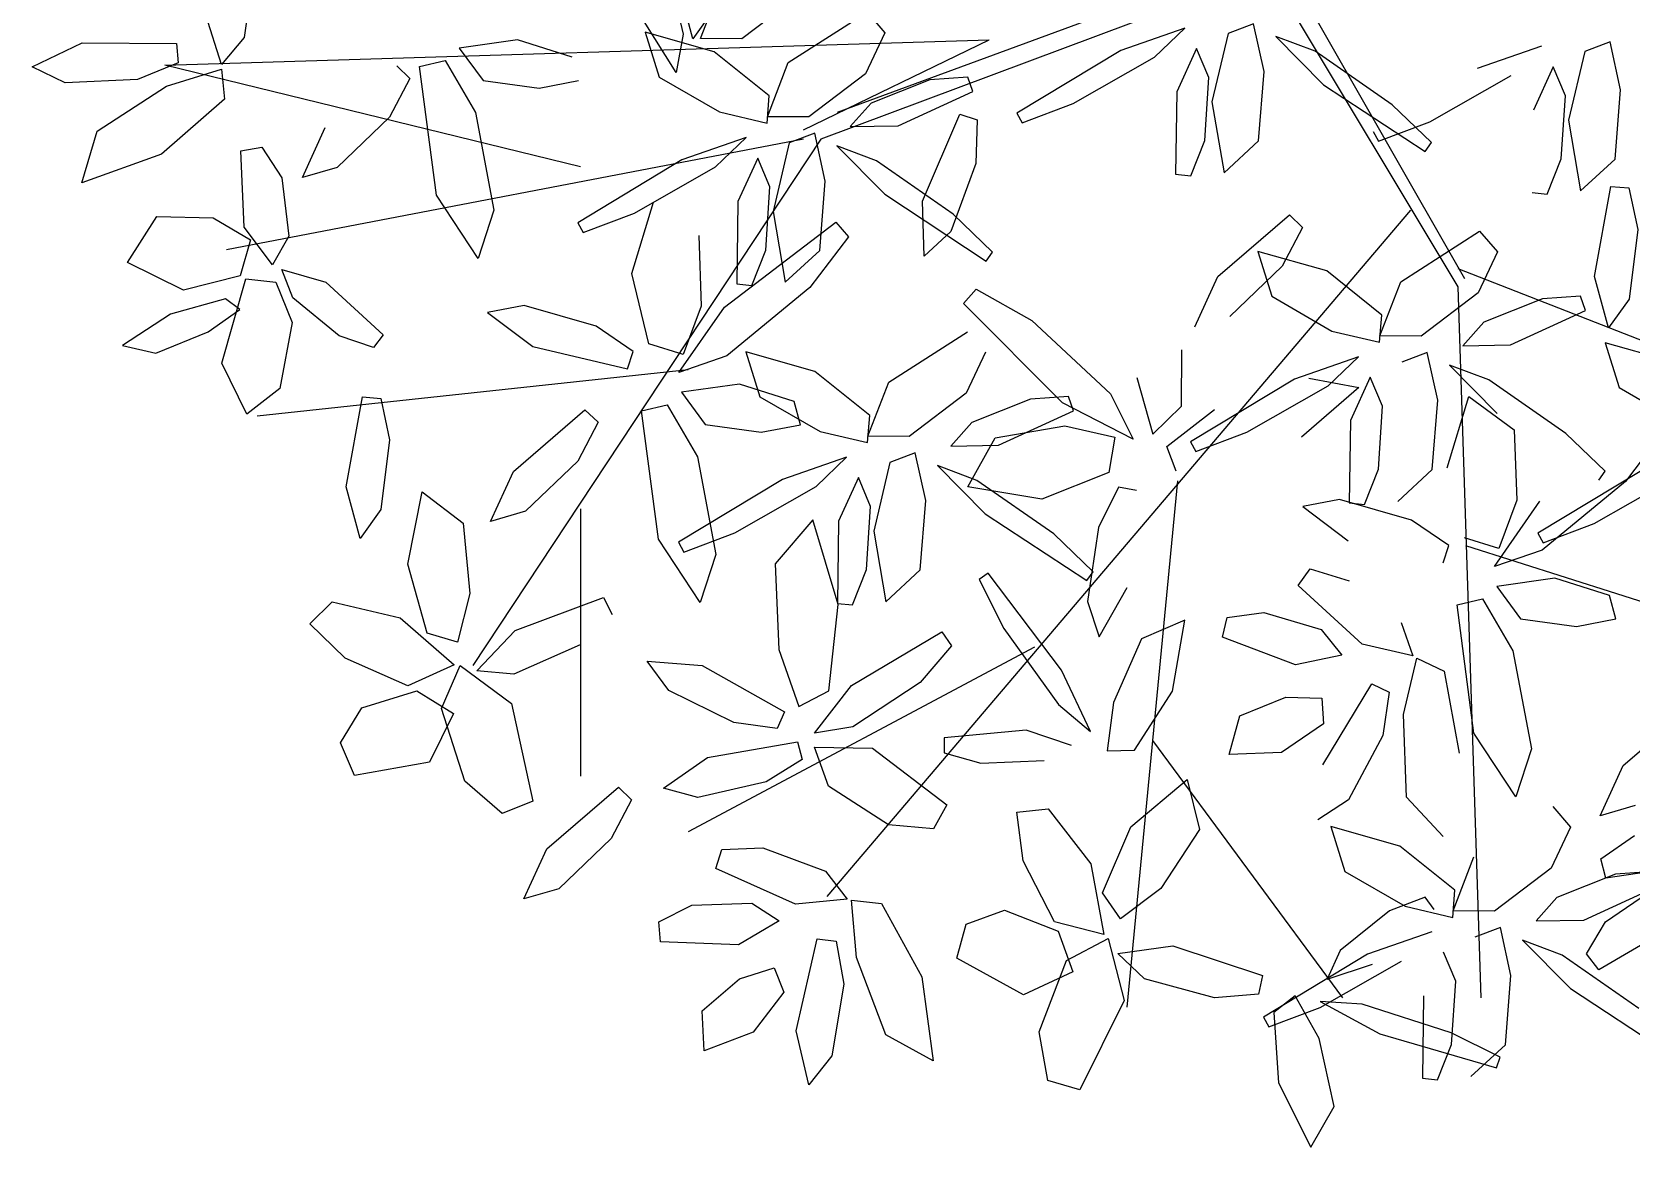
# Model space of a CAD drawing. Header units: millimetres. Extents: x -2870 to 30022, y 51 to 16914.
# Drawn here: x 14609 to 17709, y 1223 to 3384 of the extents above; entities that cross this region are included whole.
import ezdxf

# ---------------------------------------------------------------- set-up
doc = ezdxf.new("R2010")
doc.units = ezdxf.units.MM

msp = doc.modelspace()

# ---------------------------------------------------------------- linework, layer by layer
at = {"color": 60}
for p, q in [((15834.7, 3531.6), (15870.9, 3379.5)), ((15038.2, 3501.2), (15020, 3373.2)), ((15904.2, 3371.1), (15944.6, 3475.9)), ((15889.6, 3370.7), (15862.4, 3470.8)), ((16094.5, 3454.3), (15984.2, 3370.5)), ((14975.9, 3320.8), (14945.4, 3416.6)), ((15929.4, 3426.8), (15889.6, 3370.7)), ((16074.3, 3324.7), (16227, 3422.3)), ((15857, 3305.2), (15795.2, 3404.4)), ((15931, 3345.5), (15797.2, 3383.4)), ((15797.2, 3383.4), (15824.1, 3296.4)), ((14608.7, 3316.5), (14705.6, 3362.8)), ((14705.6, 3362.8), (14888.8, 3361.3)), ((14888.8, 3361.3), (14892.2, 3324.3)), ((15020, 3373.2), (14975.9, 3320.8)), ((15549.4, 3368.6), (15436.8, 3352.8)), ((15436.8, 3352.8), (15483, 3290.1)), ((15655.3, 3335.2), (15549.4, 3368.6)), ((15870.9, 3379.5), (15857, 3305.2)), ((15984.2, 3370.5), (15904.2, 3371.1)), ((14892.2, 3324.3), (14813.4, 3291.9)), ((15315.7, 3318.3), (15341.1, 3294)), ((15359.8, 3317), (15409.2, 3328.6)), ((15409.2, 3328.6), (15468, 3227.7)), ((16037.4, 3260.1), (15931, 3345.5)), ((16033.9, 3219.8), (16074.3, 3324.7)), ((14673, 3285.2), (14608.7, 3316.5)), ((14813.4, 3291.9), (14673, 3285.2)), ((14869.4, 3278.6), (14976.2, 3311.8)), ((14976.2, 3311.8), (14982, 3253.5)), ((15341.1, 3294), (15301.8, 3218.8)), ((15392.4, 3068), (15359.8, 3317)), ((15483, 3290.1), (15591.4, 3275.3)), ((15591.4, 3275.3), (15667.7, 3290)), ((15824.1, 3296.4), (15940.9, 3228.9)), ((16224.2, 3303.1), (16113.9, 3219.3)), ((14734.9, 3191.4), (14869.4, 3278.6)), ((16033.2, 3207.5), (16037.4, 3260.1)), ((14982, 3253.5), (14859.8, 3147.3)), ((15468, 3227.7), (15503.8, 3038.3)), ((15940.9, 3228.9), (16033.2, 3207.5)), ((16235, 3246), (16194.5, 3200.7)), ((15132.6, 3101.7), (15177, 3198.8)), ((15301.8, 3218.8), (15200.3, 3121.4)), ((16113.9, 3219.3), (16033.9, 3219.8)), ((14705, 3091.4), (14734.9, 3191.4)), ((15992.5, 3179.3), (15868, 3135.9)), ((15933.5, 3122.7), (15992.5, 3179.3)), ((16076.3, 3168.8), (16044.9, 3036)), ((16125.6, 3187.6), (16076.3, 3168.8)), ((16145.9, 3095.1), (16125.6, 3187.6)), ((16245, 3134.2), (16168.5, 3163.1)), ((14859.8, 3147.3), (14705, 3091.4)), ((15013.4, 3153.6), (15053.8, 3161)), ((15019.6, 3005.4), (15013.4, 3153.6)), ((15053.8, 3161), (15092.7, 3101.3)), ((15868, 3135.9), (15666.6, 3014.1)), ((16015.2, 3139.6), (15976.8, 3055.4)), ((16038.8, 3083.6), (16015.2, 3139.6)), ((15092.7, 3101.3), (15106.2, 2988.5)), ((15200.3, 3121.4), (15132.6, 3101.7)), ((15776, 3032.8), (15933.5, 3122.7)), ((16030.8, 2961.3), (16038.8, 3083.6)), ((16135.2, 2960.7), (16145.9, 3095.1)), ((15473.5, 2945.2), (15392.4, 3068)), ((15770.9, 2915.6), (15813.1, 3054)), ((15976.8, 3055.4), (15974.5, 2895.9)), ((14793.9, 2936.9), (14850.4, 3026.6)), ((14850.4, 3026.6), (14959.8, 3023.9)), ((14959.8, 3023.9), (15032.4, 2981.4)), ((15503.8, 3038.3), (15473.5, 2945.2)), ((15666.6, 3014.1), (15676.8, 2995.3)), ((15676.8, 2995.3), (15776, 3032.8)), ((15950.6, 2850.8), (16166.3, 3015.2)), ((16044.9, 3036), (16068.3, 2898.9)), ((16166.3, 3015.2), (16190.8, 2987.2)), ((15032.4, 2981.4), (15012.2, 2911.6)), ((15074.6, 2932.7), (15019.6, 3005.4)), ((15106.2, 2988.5), (15074.6, 2932.7)), ((15900.7, 2989.2), (15905.5, 2852.4)), ((16190.8, 2987.2), (16116.2, 2888.8)), ((16003.7, 2892.8), (16030.8, 2961.3)), ((16068.3, 2898.9), (16135.2, 2960.7)), ((14902.1, 2883.8), (14793.9, 2936.9)), ((15114.3, 2868.4), (15092.7, 2923.5)), ((15092.7, 2923.5), (15177.9, 2899.2)), ((15804.3, 2779.8), (15770.9, 2915.6)), ((15012.2, 2911.6), (14902.1, 2883.8)), ((14976.3, 2741.8), (15022.9, 2905.4)), ((15022.9, 2905.4), (15081.3, 2899.3)), ((15081.3, 2899.3), (15112.7, 2820.7)), ((15177.9, 2899.2), (15289, 2797.3)), ((16116.2, 2888.8), (15955.2, 2756.1)), ((15974.5, 2895.9), (16003.7, 2892.8)), ((14983.4, 2866.6), (14877.2, 2837.1)), ((15011.6, 2846.3), (14983.4, 2866.6)), ((15204, 2795.2), (15114.3, 2868.4)), ((15562.3, 2853.9), (15491.4, 2840.5)), ((15701.7, 2813.7), (15562.3, 2853.9)), ((14877.2, 2837.1), (14783.9, 2776.2)), ((14949.9, 2802.7), (15011.6, 2846.3)), ((15491.4, 2840.5), (15579, 2774.3)), ((15862.5, 2724.3), (15950.6, 2850.8)), ((15905.5, 2852.4), (15870.7, 2759.2)), ((14848.6, 2761.3), (14949.9, 2802.7)), ((15112.7, 2820.7), (15089.3, 2693.2)), ((15270.3, 2772.2), (15204, 2795.2)), ((15289, 2797.3), (15270.3, 2772.2)), ((15774, 2764.7), (15701.7, 2813.7)), ((14783.9, 2776.2), (14848.6, 2761.3)), ((15579, 2774.3), (15762.9, 2731.3)), ((15762.9, 2731.3), (15774, 2764.7)), ((15870.7, 2759.2), (15804.3, 2779.8)), ((16125.9, 2726.2), (15992.1, 2764.1)), ((15992.1, 2764.1), (16019, 2677.1)), ((15025, 2643.5), (14976.3, 2741.8)), ((15955.2, 2756.1), (15862.5, 2724.3)), ((15979.7, 2701.4), (15867.1, 2685.7)), ((16085.6, 2668.1), (15979.7, 2701.4)), ((15089.3, 2693.2), (15025, 2643.5)), ((15217.6, 2502.5), (15249.3, 2676.8)), ((15249.3, 2676.8), (15284.4, 2673.9)), ((15284.4, 2673.9), (15301.6, 2593.5)), ((15867.1, 2685.7), (15913.3, 2623)), ((16019, 2677.1), (16135.8, 2609.7)), ((16098, 2622.9), (16085.6, 2668.1)), ((15541.6, 2532.3), (15680.3, 2651.8)), ((15680.3, 2651.8), (15705.6, 2627.5)), ((15790.1, 2649.8), (15839.6, 2661.5)), ((15822.7, 2400.9), (15790.1, 2649.8)), ((15839.6, 2661.5), (15898.4, 2560.6)), ((15705.6, 2627.5), (15666.4, 2552.3)), ((15913.3, 2623), (16021.7, 2608.1)), ((16021.7, 2608.1), (16098, 2622.9)), ((15301.6, 2593.5), (15284.6, 2458.5)), ((15666.4, 2552.3), (15564.9, 2455)), ((15898.4, 2560.6), (15934.1, 2371.2)), ((16187.4, 2560), (16062.9, 2516.6)), ((16128.4, 2503.4), (16187.4, 2560)), ((15497.2, 2435.2), (15541.6, 2532.3)), ((16062.9, 2516.6), (15861.5, 2394.9)), ((16210.1, 2520.3), (16171.7, 2436.1))]:
    msp.add_line(p, q, dxfattribs=at)
at = {"color": 44}
for p, q in [((16170, 3228.4), (16987.3, 3529.7)), ((17040.9, 3508.1), (17385.1, 2905.9)), ((17005.4, 3501.2), (16137.3, 3176.1)), ((17005.4, 3501.2), (17371.8, 2889.9)), ((14866.2, 3319.5), (16463.5, 3368.6)), ((16104.1, 3194.2), (16463.5, 3368.6)), ((15671.6, 3122.6), (14866.2, 3319.5)), ((16104.1, 3176.3), (14985.5, 2961.5)), ((16137.3, 3176.1), (15462.8, 2156.1)), ((17280, 3038.9), (16148.8, 1708.7)), ((17371.8, 2925.7), (18743.9, 2388.8)), ((17371.8, 2889.9), (17416.5, 1511.9)), ((15880.4, 2728.9), (15045.2, 2639.4)), ((16828.5, 2513.8), (16730.5, 1494)), ((15671.6, 2460), (15671.6, 1941.4)), ((17386.7, 2388.8), (18400.9, 2066.7)), ((16551.5, 2191.9), (15880.4, 1834)), ((16780.2, 2010.9), (17148.1, 1511.9))]:
    msp.add_line(p, q, dxfattribs=at)
at = {"color": 62}
for p, q in [((16227, 3422.3), (16261.5, 3382.3)), ((16261.5, 3382.3), (16224.2, 3303.1)), ((16842.9, 3391.6), (16718.5, 3348.3)), ((16784, 3335), (16842.9, 3391.6)), ((16926.7, 3381.2), (16895.4, 3248.4)), ((16976, 3400), (16926.7, 3381.2)), ((16996.4, 3307.4), (16976, 3400)), ((16865.7, 3352), (16827.2, 3267.7)), ((16889.3, 3295.9), (16865.7, 3352)), ((17095.4, 3346.5), (17019, 3375.4)), ((17019, 3375.4), (17111.7, 3281.7)), ((16718.5, 3348.3), (16517, 3226.5)), ((16626.5, 3245.2), (16784, 3335)), ((17244.3, 3243), (17095.4, 3346.5)), ((16348.8, 3291.4), (16235, 3246)), ((16422.3, 3296.4), (16348.8, 3291.4)), ((16432.1, 3268.8), (16422.3, 3296.4)), ((16881.3, 3173.6), (16889.3, 3295.9)), ((16985.7, 3173), (16996.4, 3307.4)), ((16287.1, 3202.2), (16432.1, 3268.8)), ((16827.2, 3267.7), (16825, 3108.2)), ((16517, 3226.5), (16527.3, 3207.6)), ((16527.3, 3207.6), (16626.5, 3245.2)), ((16895.4, 3248.4), (16918.8, 3111.2)), ((16194.5, 3200.7), (16287.1, 3202.2)), ((16334.6, 3056.2), (16406.6, 3224.5)), ((16406.6, 3224.5), (16440.1, 3213.8)), ((16440.1, 3213.8), (16437.9, 3129.1)), ((16168.5, 3163.1), (16261.2, 3069.3)), ((16854.2, 3105.1), (16881.3, 3173.6)), ((16918.8, 3111.2), (16985.7, 3173)), ((17208, 3191.1), (17218.3, 3172.2)), ((16393.8, 3030.7), (16245, 3134.2)), ((16437.9, 3129.1), (16389.5, 2997)), ((16825, 3108.2), (16854.2, 3105.1)), ((16261.2, 3069.3), (16457.8, 2939.9)), ((16337.5, 2949.5), (16334.6, 3056.2)), ((16470.4, 2957.3), (16393.8, 3030.7)), ((16906.9, 2909.9), (17045.6, 3029.4)), ((17045.6, 3029.4), (17071, 3005.1)), ((16389.5, 2997), (16337.5, 2949.5)), ((17071, 3005.1), (17031.7, 2929.9)), ((16457.8, 2939.9), (16470.4, 2957.3)), ((17118.1, 2920.8), (16984.2, 2958.7)), ((16984.2, 2958.7), (17011.2, 2871.8)), ((17031.7, 2929.9), (16930.2, 2832.6)), ((17224.5, 2835.4), (17118.1, 2920.8)), ((16414.2, 2857.5), (16438.6, 2885.4)), ((16438.6, 2885.4), (16546.1, 2824.6)), ((16862.5, 2812.8), (16906.9, 2909.9)), ((17221, 2795.2), (17261.4, 2900)), ((16605.8, 2665.5), (16414.2, 2857.5)), ((17011.2, 2871.8), (17128, 2804.3)), ((16546.1, 2824.6), (16699, 2682.6)), ((17220.3, 2782.8), (17224.5, 2835.4)), ((16269.2, 2705.4), (16421.9, 2803)), ((17128, 2804.3), (17220.3, 2782.8)), ((16456.4, 2763.1), (16419.1, 2683.8)), ((16232.3, 2640.8), (16125.9, 2726.2)), ((16228.8, 2600.6), (16269.2, 2705.4)), ((16419.1, 2683.8), (16308.8, 2600)), ((16543.7, 2672.2), (16429.9, 2626.8)), ((16617.2, 2677.2), (16543.7, 2672.2)), ((16627, 2649.5), (16617.2, 2677.2)), ((16228.1, 2588.2), (16232.3, 2640.8)), ((16482, 2582.9), (16627, 2649.5)), ((16135.8, 2609.7), (16228.1, 2588.2)), ((16429.9, 2626.8), (16389.4, 2581.4)), ((16475.2, 2597.7), (16610.1, 2620.6)), ((16308.8, 2600), (16228.8, 2600.6)), ((16389.4, 2581.4), (16482, 2582.9)), ((16422.6, 2502.3), (16475.2, 2597.7)), ((16271.2, 2549.6), (16239.8, 2416.8)), ((16320.5, 2568.4), (16271.2, 2549.6)), ((16340.8, 2475.8), (16320.5, 2568.4)), ((16439.9, 2514.9), (16363.4, 2543.8)), ((16363.4, 2543.8), (16456.1, 2450)), ((16233.7, 2464.3), (16210.1, 2520.3)), ((16588.7, 2411.4), (16439.9, 2514.9)), ((16695.5, 2529.9), (16565.4, 2478.8)), ((15244.8, 2402.4), (15217.6, 2502.5)), ((15337.1, 2352.5), (15364.5, 2492.6)), ((15364.5, 2492.6), (15444.2, 2432.1)), ((15970.9, 2413.6), (16128.4, 2503.4)), ((16565.4, 2478.8), (16422.6, 2502.3)), ((15284.6, 2458.5), (15244.8, 2402.4)), ((15564.9, 2455), (15497.2, 2435.2)), ((16225.7, 2342), (16233.7, 2464.3)), ((16330.1, 2341.4), (16340.8, 2475.8)), ((16456.1, 2450), (16652.7, 2320.6)), ((15444.2, 2432.1), (15457.2, 2295.9)), ((16121.7, 2438.6), (16048.8, 2353)), ((16171, 2274.4), (16121.7, 2438.6)), ((16171.7, 2436.1), (16169.4, 2276.6)), ((16675.5, 2423.8), (16654.2, 2280.3)), ((15903.8, 2278), (15822.7, 2400.9)), ((15861.5, 2394.9), (15871.7, 2376)), ((15871.7, 2376), (15970.9, 2413.6)), ((16239.8, 2416.8), (16263.2, 2279.6)), ((16665.3, 2338), (16588.7, 2411.4)), ((15934.1, 2371.2), (15903.8, 2278)), ((15374.7, 2218.7), (15337.1, 2352.5)), ((16048.8, 2353), (16055.9, 2187)), ((16198.6, 2273.5), (16225.7, 2342)), ((16263.2, 2279.6), (16330.1, 2341.4)), ((16461.7, 2334.8), (16444.1, 2322.6)), ((16604.1, 2147.3), (16461.7, 2334.8)), ((16652.7, 2320.6), (16665.3, 2338)), ((15457.2, 2295.9), (15433.3, 2201.2)), ((16444.1, 2322.6), (16491.9, 2227.9)), ((15147.1, 2236.8), (15190.5, 2279.6)), ((15190.5, 2279.6), (15322, 2248.3)), ((15544.9, 2223.9), (15716.5, 2288.2)), ((15716.5, 2288.2), (15732.9, 2254.9)), ((16152.6, 2107.3), (16171, 2274.4)), ((16169.4, 2276.6), (16198.6, 2273.5)), ((16654.2, 2280.3), (16676.9, 2211.8)), ((15215.5, 2170.6), (15147.1, 2236.8)), ((15322, 2248.3), (15427, 2157.4)), ((15433.3, 2201.2), (15374.7, 2218.7)), ((15471, 2146), (15544.9, 2223.9)), ((16197, 2117.1), (16371.6, 2221.3)), ((16371.6, 2221.3), (16390.9, 2194.2)), ((16491.9, 2227.9), (16597.8, 2080.7)), ((15337, 2116.8), (15215.5, 2170.6)), ((15671, 2196.4), (15542.3, 2139.7)), ((16055.9, 2187), (16094.9, 2076.9)), ((16390.9, 2194.2), (16330, 2123.5)), ((15427, 2157.4), (15337, 2116.8)), ((15402.5, 2072.9), (15438.4, 2156.4)), ((15438.4, 2156.4), (15537.8, 2082.5)), ((15542.3, 2139.7), (15471, 2146)), ((15842.8, 2107.6), (15801, 2164.4)), ((15801, 2164.4), (15907.4, 2156)), ((15907.4, 2156), (16067.2, 2066.6)), ((16660.3, 2028.1), (16604.1, 2147.3)), ((16124.9, 2025.1), (16197, 2117.1)), ((16330, 2123.5), (16199.5, 2037.4)), ((15247.6, 2073.9), (15354.2, 2107)), ((15354.2, 2107), (15425.5, 2063.1)), ((15537.8, 2082.5), (15579.5, 1893.4)), ((15969, 2045.6), (15842.8, 2107.6)), ((16094.9, 2076.9), (16152.6, 2107.3)), ((16597.8, 2080.7), (16660.3, 2028.1)), ((15206.5, 2006.3), (15247.6, 2073.9)), ((15425.5, 2063.1), (15379.2, 1968.8)), ((15447.5, 1932.2), (15402.5, 2072.9)), ((16067.2, 2066.6), (16053.1, 2034.4)), ((16053.1, 2034.4), (15969, 2045.6)), ((16199.5, 2037.4), (16124.9, 2025.1)), ((16535.4, 2030.6), (16376.6, 2016.1)), ((15233.5, 1943.3), (15206.5, 2006.3)), ((15379.2, 1968.8), (15233.5, 1943.3)), ((15832.8, 1918.4), (15917.5, 1978.2)), ((15519.7, 1869.3), (15447.5, 1932.2)), ((15579.5, 1893.4), (15519.7, 1869.3)), ((15606.5, 1801), (15745.2, 1920.5)), ((15770.6, 1896.1), (15731.3, 1821)), ((15745.2, 1920.5), (15770.6, 1896.1)), ((15899.1, 1900.2), (15832.8, 1918.4)), ((15562.1, 1703.9), (15606.5, 1801)), ((15731.3, 1821), (15629.8, 1723.6)), ((15629.8, 1723.6), (15562.1, 1703.9)), ((15823.4, 1659.6), (15887.7, 1691.8)), ((15826.9, 1620.7), (15823.4, 1659.6)), ((15911.3, 1409.1), (15907.2, 1486.9))]:
    msp.add_line(p, q, dxfattribs=at)
at = {"color": 64}
for p, q in [((17533.9, 3356.2), (17409.4, 3312.9)), ((17667, 3364.6), (17617.7, 3345.8)), ((17687.4, 3272), (17667, 3364.6)), ((17617.7, 3345.8), (17586.4, 3213)), ((17317.5, 3209.8), (17475, 3299.6)), ((17556.7, 3316.6), (17518.2, 3232.3)), ((17580.3, 3260.5), (17556.7, 3316.6)), ((17111.7, 3281.7), (17308.3, 3152.2)), ((17572.3, 3138.2), (17580.3, 3260.5)), ((17676.7, 3137.6), (17687.4, 3272)), ((17320.9, 3169.6), (17244.3, 3243)), ((17218.3, 3172.2), (17317.5, 3209.8)), ((17586.4, 3213), (17609.8, 3075.8)), ((17308.3, 3152.2), (17320.9, 3169.6)), ((17545.2, 3069.7), (17572.3, 3138.2)), ((17609.8, 3075.8), (17676.7, 3137.6)), ((17516, 3072.8), (17545.2, 3069.7)), ((17636.7, 2910.3), (17668.4, 3084.7)), ((17668.4, 3084.7), (17703.5, 3081.8)), ((17703.5, 3081.8), (17720.6, 3001.4)), ((17261.4, 2900), (17414.1, 2997.6)), ((17414.1, 2997.6), (17448.6, 2957.7)), ((17720.6, 3001.4), (17703.7, 2866.3)), ((17448.6, 2957.7), (17411.3, 2878.4)), ((17663.8, 2810.3), (17636.7, 2910.3)), ((17411.3, 2878.4), (17301, 2794.6)), ((17535.9, 2866.8), (17422.1, 2821.4)), ((17609.4, 2871.8), (17535.9, 2866.8)), ((17619.2, 2844.1), (17609.4, 2871.8)), ((17703.7, 2866.3), (17663.8, 2810.3)), ((17474.2, 2777.5), (17619.2, 2844.1)), ((17301, 2794.6), (17221, 2795.2)), ((17422.1, 2821.4), (17381.6, 2776)), ((16836.5, 2658.8), (16836.8, 2768.2)), ((17312.7, 2763), (17263.4, 2744.2)), ((17333, 2670.4), (17312.7, 2763)), ((17381.6, 2776), (17474.2, 2777.5)), ((17791.4, 2743.9), (17657.5, 2781.8)), ((17657.5, 2781.8), (17684.5, 2694.8)), ((17179.6, 2754.6), (17055.1, 2711.3)), ((17120.6, 2698.1), (17179.6, 2754.6)), ((17432, 2709.5), (17355.6, 2738.4)), ((17355.6, 2738.4), (17448.3, 2644.7)), ((16749.9, 2714.2), (16780.5, 2604.7)), ((17055.1, 2711.3), (16853.7, 2589.5)), ((16963.1, 2608.2), (17120.6, 2698.1)), ((17083.3, 2712.8), (17179.7, 2695.1)), ((17202.3, 2715), (17163.9, 2630.7)), ((17225.9, 2658.9), (17202.3, 2715)), ((17580.9, 2606), (17432, 2709.5)), ((16699, 2682.6), (16742.8, 2595)), ((17179.7, 2695.1), (17068.6, 2598.5)), ((17322.3, 2536), (17333, 2670.4)), ((17351.2, 2539.4), (17393.5, 2677.8)), ((17393.5, 2677.8), (17481, 2613.1)), ((17684.5, 2694.8), (17801.2, 2627.3)), ((16742.8, 2595), (16605.8, 2665.5)), ((16780.5, 2604.7), (16836.5, 2658.8)), ((16808.1, 2580.6), (16900.3, 2652.3)), ((17217.9, 2536.6), (17225.9, 2658.9)), ((16610.1, 2620.6), (16707.2, 2598.5)), ((16863.9, 2570.6), (16963.1, 2608.2)), ((17163.9, 2630.7), (17161.6, 2471.2)), ((17481, 2613.1), (17485.9, 2476.3)), ((17657.5, 2532.6), (17580.9, 2606)), ((17771.1, 2611.1), (17696.6, 2512.7)), ((16707.2, 2598.5), (16695.5, 2529.9)), ((16826.2, 2533.1), (16808.1, 2580.6)), ((16853.7, 2589.5), (16863.9, 2570.6)), ((17190.8, 2468.1), (17217.9, 2536.6)), ((17255.4, 2474.3), (17322.3, 2536)), ((17728.4, 2534.3), (17526.9, 2412.5)), ((17696.6, 2512.7), (17535.5, 2379.9)), ((17636.4, 2431.3), (17793.9, 2521.1)), ((17644.9, 2515.2), (17657.5, 2532.6)), ((16714.5, 2501.9), (16675.5, 2423.8)), ((16749, 2495.3), (16714.5, 2501.9)), ((17142.7, 2477.8), (17071.8, 2464.4)), ((17071.8, 2464.4), (17159.3, 2398.1)), ((17282.1, 2437.6), (17142.7, 2477.8)), ((17161.6, 2471.2), (17190.8, 2468.1)), ((17442.8, 2348.1), (17531, 2474.7)), ((17485.9, 2476.3), (17451.1, 2383)), ((17354.3, 2388.6), (17282.1, 2437.6)), ((17537.2, 2393.7), (17636.4, 2431.3)), ((17343.2, 2355.2), (17354.3, 2388.6)), ((17451.1, 2383), (17384.6, 2403.7)), ((17526.9, 2412.5), (17537.2, 2393.7)), ((17535.5, 2379.9), (17442.8, 2348.1)), ((17062.5, 2311.5), (17085.5, 2343.2)), ((17085.5, 2343.2), (17161.6, 2320.5)), ((16676.9, 2211.8), (16730.9, 2307.3)), ((17186.8, 2197.4), (17062.5, 2311.5)), ((17403, 2024.8), (17370.4, 2273.7)), ((16842.7, 2243.8), (16759.1, 2207.9)), ((16819.1, 2106.7), (16842.7, 2243.8)), ((16916, 2211), (16925, 2249)), ((16925, 2249), (16996.2, 2259.1)), ((16996.2, 2259.1), (17107.1, 2226)), ((17262.3, 2239.3), (17284.8, 2174.6)), ((16759.1, 2207.9), (16704.3, 2084.6)), ((17057.2, 2157.5), (16916, 2211)), ((17107.1, 2226), (17146.9, 2176.4)), ((17146.9, 2176.4), (17057.2, 2157.5)), ((17284.8, 2174.6), (17186.8, 2197.4)), ((17266.5, 2061.5), (17292.6, 2170.3)), ((17292.6, 2170.3), (17345.7, 2145.4)), ((17345.7, 2145.4), (17374.4, 1986.1)), ((17110.4, 1963.9), (17205.4, 2120.5)), ((17205.4, 2120.5), (17238.9, 2104.5)), ((16704.3, 2084.6), (16692.6, 1990.6)), ((16745.4, 1991.9), (16819.1, 2106.7)), ((16949.6, 2058.6), (17038.4, 2094.5)), ((17038.4, 2094.5), (17108.4, 2093.1)), ((17108.4, 2093.1), (17111.4, 2042.9)), ((17238.9, 2104.5), (17226.4, 2020.2)), ((16928.8, 1983.5), (16949.6, 2058.6)), ((17272.6, 1901.3), (17266.5, 2061.5)), ((16376.6, 2016.1), (16376.6, 1986.7)), ((16623.3, 2001.3), (16535.4, 2030.6)), ((17111.4, 2042.9), (17030.4, 1987.8)), ((17226.4, 2020.2), (17160.3, 1896.1)), ((15917.5, 1978.2), (16092.1, 2008.1)), ((16092.1, 2008.1), (16101.4, 1974.2)), ((16152.3, 1922.6), (16125.4, 1998)), ((16125.4, 1998), (16237.7, 1995.9)), ((16237.7, 1995.9), (16381.7, 1885.9)), ((16376.6, 1986.7), (16447.6, 1967)), ((16692.6, 1990.6), (16745.4, 1991.9)), ((17030.4, 1987.8), (16928.8, 1983.5)), ((16101.4, 1974.2), (16031.7, 1930.5)), ((16447.6, 1967), (16570, 1971.9)), ((16031.7, 1930.5), (15899.1, 1900.2)), ((16268.8, 1847.7), (16152.3, 1922.6)), ((16737.9, 1843.2), (16847.1, 1935.2)), ((16847.1, 1935.2), (16871.2, 1838.1)), ((17160.3, 1896.1), (17100.5, 1856.9)), ((16381.7, 1885.9), (16356, 1839.8)), ((16517.4, 1872.1), (16578, 1878.2)), ((16529.2, 1777.6), (16517.4, 1872.1)), ((16578, 1878.2), (16660.9, 1771.5)), ((16356, 1839.8), (16268.8, 1847.7)), ((16683.4, 1715.3), (16737.9, 1843.2)), ((16871.2, 1838.1), (16796.1, 1723.8)), ((17259.8, 1806.1), (17126, 1844)), ((17126, 1844), (17153, 1757.1)), ((15934, 1762.5), (15945.7, 1799.8)), ((15945.7, 1799.8), (16025, 1802.5)), ((16025, 1802.5), (16146.3, 1757.4)), ((16590.2, 1659.6), (16529.2, 1777.6)), ((16660.9, 1771.5), (16685.8, 1634.8)), ((16088, 1693.8), (15934, 1762.5)), ((16146.3, 1757.4), (16188.2, 1703.3)), ((16718.1, 1665), (16683.4, 1715.3)), ((16796.1, 1723.8), (16718.1, 1665)), ((15887.7, 1691.8), (16003.4, 1695.6)), ((16003.4, 1695.6), (16056.9, 1661.2)), ((16188.2, 1703.3), (16088, 1693.8)), ((16206.8, 1590.2), (16197, 1701.7)), ((16197, 1701.7), (16255.2, 1694.9)), ((16255.2, 1694.9), (16333.1, 1553)), ((16419.2, 1655.2), (16493.6, 1682.2)), ((16493.6, 1682.2), (16597.4, 1641.2)), ((16056.9, 1661.2), (15977.9, 1614.8)), ((16400.8, 1589.2), (16419.2, 1655.2)), ((16685.8, 1634.8), (16590.2, 1659.6)), ((15977.9, 1614.8), (15826.9, 1620.7)), ((16089.7, 1448.1), (16130.1, 1626.7)), ((16130.1, 1626.7), (16166.9, 1622.2)), ((16166.9, 1622.2), (16181.9, 1538.4)), ((16597.4, 1641.2), (16625.5, 1562.3)), ((16613.7, 1584.3), (16694, 1626.8)), ((16694, 1626.8), (16725.1, 1507)), ((16712.9, 1598.3), (16819.3, 1612.8)), ((16263.5, 1440.3), (16206.8, 1590.2)), ((16530.4, 1517.8), (16400.8, 1589.2)), ((16560.7, 1446.5), (16613.7, 1584.3)), ((16764.5, 1548.8), (16712.9, 1598.3)), ((15980, 1549.1), (16046.8, 1570)), ((16046.8, 1570), (16065.6, 1523.3)), ((16333.1, 1553), (16354.8, 1389.8)), ((16625.5, 1562.3), (16530.4, 1517.8)), ((15907.2, 1486.9), (15980, 1549.1)), ((16065.6, 1523.3), (16006.3, 1445.3)), ((16181.9, 1538.4), (16158.6, 1399.6)), ((16725.1, 1507), (16639.2, 1333.5)), ((16006.3, 1445.3), (15911.3, 1409.1)), ((16114.4, 1343.5), (16089.7, 1448.1)), ((16354.8, 1389.8), (16263.5, 1440.3)), ((16577.5, 1352.2), (16560.7, 1446.5)), ((16158.6, 1399.6), (16114.4, 1343.5)), ((16639.2, 1333.5), (16577.5, 1352.2))]:
    msp.add_line(p, q, dxfattribs=at)
at = {"color": 66}
for p, q in [((17560.1, 2325.3), (17447.4, 2309.6)), ((17447.4, 2309.6), (17493.6, 2246.9)), ((17665.9, 2291.9), (17560.1, 2325.3)), ((17370.4, 2273.7), (17419.9, 2285.3)), ((17419.9, 2285.3), (17478.7, 2184.5)), ((17678.3, 2246.8), (17665.9, 2291.9)), ((17493.6, 2246.9), (17602, 2232)), ((17602, 2232), (17678.3, 2246.8)), ((17478.7, 2184.5), (17514.4, 1995)), ((17692.3, 1962.2), (17831, 2081.7)), ((17484.1, 1901.9), (17403, 2024.8)), ((17514.4, 1995), (17484.1, 1901.9)), ((17648, 1865.1), (17692.3, 1962.2)), ((17555.8, 1882.9), (17590.4, 1843)), ((17715.6, 1884.8), (17648, 1865.1)), ((17153, 1757.1), (17269.7, 1689.6)), ((17308.3, 1707), (17239.5, 1680.7)), ((17239.5, 1680.7), (17144, 1603.8)), ((16819.3, 1612.8), (16993.3, 1555.4)), ((17196.8, 1596.6), (16995.4, 1474.8)), ((17104.9, 1493.5), (17262.4, 1583.3)), ((17144, 1603.8), (17118.7, 1548.5)), ((16993.3, 1555.4), (16985.3, 1519.1)), ((17118.7, 1548.5), (17206.8, 1577.2)), ((16900.3, 1512.4), (16764.5, 1548.8)), ((16985.3, 1519.1), (16900.3, 1512.4)), ((17005.7, 1455.9), (17104.9, 1493.5)), ((17056.6, 1515.8), (17015, 1483.4)), ((17103.2, 1433.3), (17056.6, 1515.8)), ((17186.4, 1499.8), (17104.9, 1505)), ((17104.9, 1505), (17221, 1442.6)), ((17305.6, 1516), (17303.4, 1356.5)), ((16995.4, 1474.8), (17005.7, 1455.9)), ((17015, 1483.4), (17024.1, 1347.3)), ((17132.5, 1301.7), (17103.2, 1433.3)), ((17024.1, 1347.3), (17086.7, 1223)), ((17086.7, 1223), (17132.5, 1301.7))]:
    msp.add_line(p, q, dxfattribs=at)
at = {"color": 68}
for p, q in [((17343.2, 1824.5), (17272.6, 1901.3)), ((17590.4, 1843), (17553, 1763.7)), ((17366.2, 1720.7), (17259.8, 1806.1)), ((17648.7, 1781.6), (17714.2, 1826.5)), ((17362.8, 1680.5), (17403.2, 1785.3)), ((17658.9, 1743.8), (17648.7, 1781.6)), ((17825.7, 1768.8), (17658.9, 1743.8)), ((17553, 1763.7), (17442.8, 1679.9)), ((17677.7, 1752.1), (17563.8, 1706.7)), ((17751.2, 1757.1), (17677.7, 1752.1)), ((17325.7, 1683.4), (17308.3, 1707)), ((17362, 1668.1), (17366.2, 1720.7)), ((17563.8, 1706.7), (17523.4, 1661.3)), ((17616, 1662.8), (17760.9, 1729.4)), ((17658, 1659.3), (17753.4, 1724.8)), ((17269.7, 1689.6), (17362, 1668.1)), ((17442.8, 1679.9), (17362.8, 1680.5)), ((17454.4, 1648.3), (17405.1, 1629.5)), ((17474.7, 1555.7), (17454.4, 1648.3)), ((17523.4, 1661.3), (17616, 1662.8)), ((17621.1, 1597.6), (17658, 1659.3)), ((17321.3, 1639.9), (17196.8, 1596.6)), ((17573.8, 1594.8), (17497.4, 1623.7)), ((17497.4, 1623.7), (17590.1, 1530)), ((17775.4, 1642.9), (17645.1, 1566.6)), ((17367.7, 1544.2), (17344.1, 1600.3)), ((17722.7, 1491.3), (17573.8, 1594.8)), ((17645.1, 1566.6), (17621.1, 1597.6)), ((17464, 1421.3), (17474.7, 1555.7)), ((17359.7, 1421.9), (17367.7, 1544.2)), ((17590.1, 1530), (17786.7, 1400.5)), ((17359.1, 1444.6), (17186.4, 1499.8)), ((17221, 1442.6), (17447, 1376.6)), ((17453.9, 1397), (17359.1, 1444.6)), ((17332.5, 1353.4), (17359.7, 1421.9)), ((17397.1, 1359.5), (17464, 1421.3)), ((17447, 1376.6), (17453.9, 1397)), ((17303.4, 1356.5), (17332.5, 1353.4))]:
    msp.add_line(p, q, dxfattribs=at)

doc.saveas('drawing.dxf')
